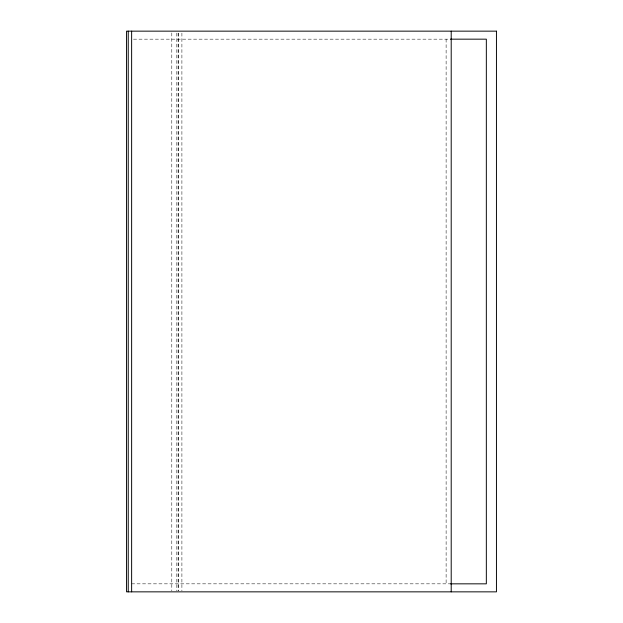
<?xml version="1.0" encoding="UTF-8"?>
<svg xmlns="http://www.w3.org/2000/svg" width="623" height="623" viewBox="0 0 623 623"><rect width="100%" height="100%" fill="white"/><g stroke="black" fill="none" stroke-linecap="round" stroke-linejoin="round"><path stroke-width="0.47" stroke-dasharray="3.12 2.34" d="M133.493 39.163L450.413 39.163M131.578 583.837L450.413 583.837M446.115 39.163L446.115 583.837M181.9 33.097L181.9 590.877M178.513 33.097L178.513 590.877M178.116 33.097L178.116 590.877M176.823 33.097L176.823 590.877M171.8 32.933L171.8 590.962"/><path stroke-width="0.93" d="M450.413 39.163L486.337 39.163L486.337 583.837L450.413 583.837M451.208 31.15L451.208 591.85M131.632 31.15L131.632 591.85M128.245 31.15L128.245 591.85M496.445 31.15L126.555 31.15L126.555 591.85L496.445 591.85L496.445 31.15"/></g></svg>
